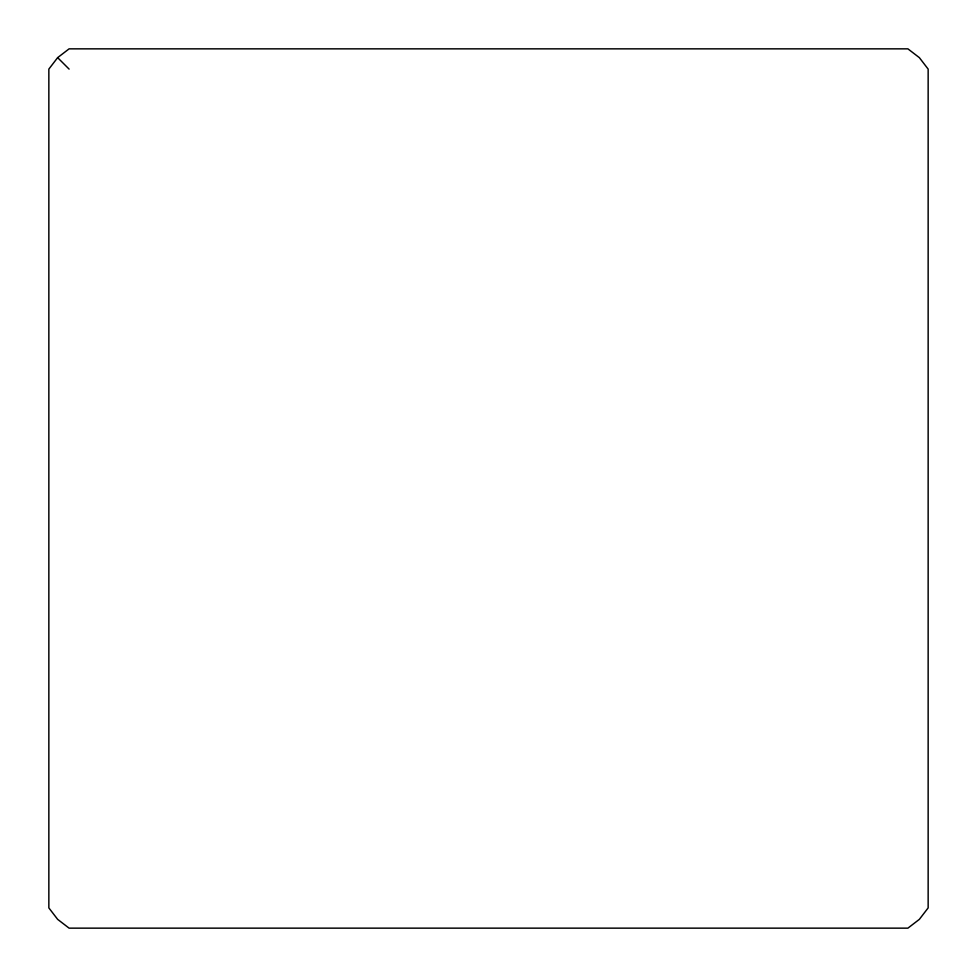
<?xml version="1.0" encoding="UTF-8"?>
<svg xmlns="http://www.w3.org/2000/svg" width="977" height="977" viewBox="0 0 977 977"><rect width="100%" height="100%" fill="white"/><g stroke="black" fill="none" stroke-linecap="round" stroke-linejoin="round"><path stroke-width="1.47" d="M57.643 57.643L48.85 69.098L48.85 907.902L57.643 919.357L69.098 928.15L907.902 928.15L919.357 919.357L928.15 907.902L928.15 69.098L919.357 57.643L907.902 48.85L69.098 48.85L57.643 57.643L69.098 69.098"/></g></svg>
